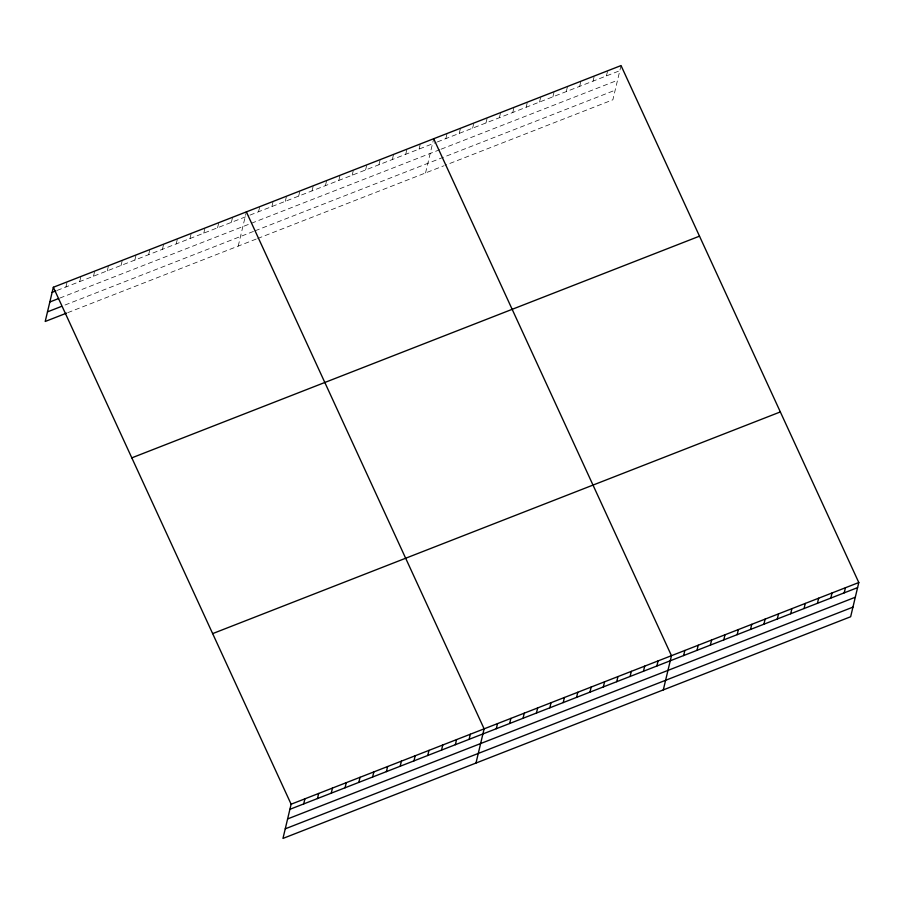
<?xml version="1.0" encoding="UTF-8"?>
<svg xmlns="http://www.w3.org/2000/svg" width="904" height="904" viewBox="0 0 904 904"><rect width="100%" height="100%" fill="white"/><g stroke="black" fill="none" stroke-linecap="round" stroke-linejoin="round"><path stroke-width="0.68" stroke-dasharray="4.52 3.39" d="M65.924 286.986L67.133 281.878M79.71 281.596L80.919 276.488M93.496 276.217L94.717 271.11M107.282 270.827L108.503 265.719M121.068 265.448L122.289 260.341M134.854 260.058L136.075 254.951M148.64 254.679L149.861 249.572M162.426 249.301L163.647 244.182M176.212 243.91L177.433 238.803M189.998 238.532L191.219 233.424M203.784 233.142L205.005 228.034M217.57 227.763L218.791 222.655M231.356 222.373L232.577 217.265M238.215 246.103L246.057 213.163M258.533 211.762L259.742 206.654M271.912 206.541L273.121 201.434M285.291 201.321L286.512 196.202M298.67 196.089L299.891 190.981M312.049 190.868L313.27 185.761M325.429 185.636L326.649 180.529M338.819 180.416L340.028 175.308M352.198 175.184L353.407 170.076M365.578 169.963L366.798 164.856M378.957 164.743L380.177 159.624M392.336 159.511L393.556 154.403M405.715 154.29L406.936 149.183M419.106 149.058L420.315 143.951M425.547 172.946L433.389 140.007M445.864 138.606L447.084 133.498M459.243 133.385L460.464 128.278M472.622 128.165L473.843 123.046M486.002 122.933L487.222 117.825M499.381 117.712L500.601 112.605M512.771 112.48L513.981 107.373M526.151 107.26L527.371 102.152M539.53 102.028L540.75 96.92M552.909 96.807L554.129 91.7M566.288 91.586L567.509 86.468M579.667 86.355L580.888 81.247M593.058 81.134L594.267 76.026M606.437 75.902L607.657 70.794M621.037 65.574L612.878 99.79L445.005 165.342M57.144 290.41L248.792 215.57M250.012 215.095L436.135 142.414M437.344 141.939L619.816 70.681M59.867 298.06L439.92 149.646M441.141 149.171L617.522 80.286M65.031 305.021L253.877 231.266M255.097 230.791L615.172 90.185M67.755 312.66L256.453 238.972M257.674 238.498L443.796 165.816"/><path stroke-width="1.36" d="M53.347 287.257L291.122 804.21L282.963 838.426L850.653 616.743L858.8 582.526L621.037 65.574L53.347 287.257L45.2 321.474L66.512 313.157M303.687 803.938L304.908 798.831M317.473 798.56L318.694 793.441M331.259 793.17L332.48 788.062M345.046 787.791L346.266 782.683M358.832 782.401L360.052 777.293M372.617 777.022L373.838 771.914M386.403 771.632L387.624 766.524M400.189 766.253L401.41 761.145M413.976 760.863L415.196 755.755M427.761 755.484L428.982 750.376M441.547 750.105L442.768 744.986M455.345 744.715L456.554 739.608M469.131 739.336L470.34 734.229M475.979 763.055L484.126 728.839L246.363 211.886M496.296 728.726L497.516 723.618M509.675 723.494L510.896 718.386M523.054 718.273L524.275 713.166M536.434 713.053L537.654 707.934M549.813 707.821L551.033 702.713M563.203 702.6L564.412 697.492M576.582 697.368L577.803 692.261M589.962 692.148L591.182 687.04M603.341 686.916L604.561 681.808M616.72 681.695L617.94 676.587M630.099 676.474L631.32 671.356M643.49 671.243L644.699 666.135M656.869 666.022L658.089 660.914M663.31 689.899L671.469 655.682L433.694 138.73M683.627 655.569L684.848 650.462M697.007 650.338L698.227 645.23M710.386 645.117L711.606 640.009M723.776 639.896L724.985 634.777M737.155 634.664L738.376 629.557M750.535 629.444L751.755 624.325M763.914 624.212L765.134 619.104M777.293 618.991L778.514 613.884M790.672 613.759L791.893 608.652M804.063 608.539L805.272 603.431M817.442 603.307L818.662 598.199M830.821 598.086L832.042 592.979M844.2 592.866L845.421 587.747M52.138 292.365L55.89 290.896M49.844 301.97L58.624 298.546M47.494 311.869L61.28 306.479M131.814 457.853L699.493 236.17M212.655 633.614L780.333 411.93M291.122 804.21L858.8 582.526M289.901 809.317L857.58 587.634M287.608 818.934L855.297 597.239M285.257 828.821L852.935 607.138"/></g></svg>
